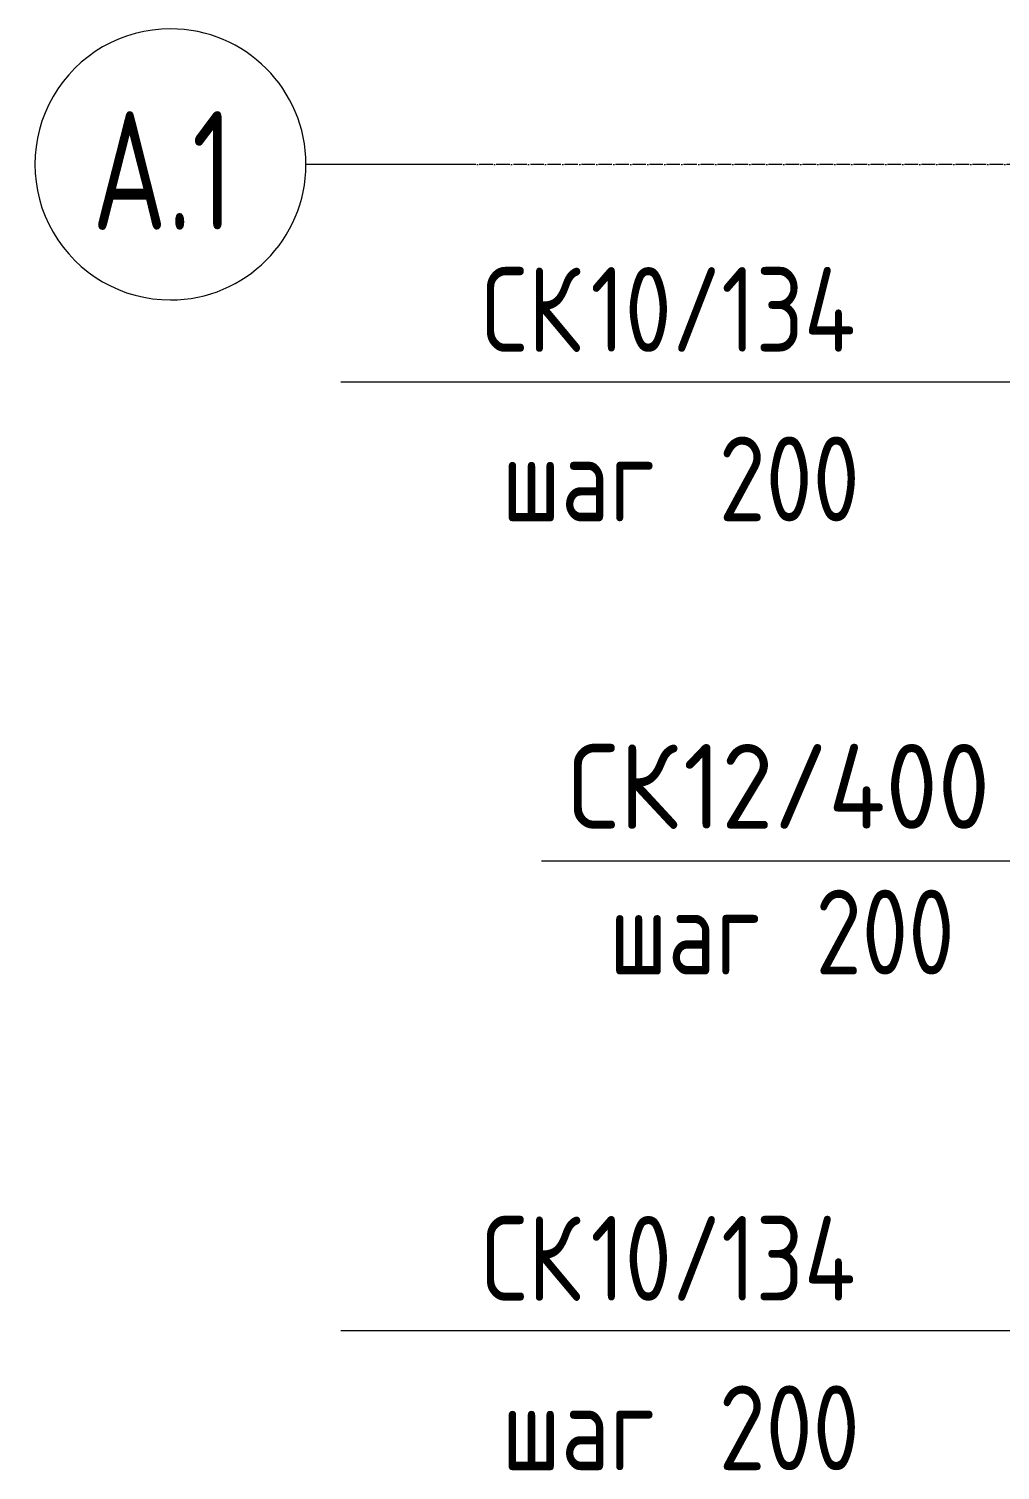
# Model space of a CAD drawing. Header units: millimetres. Extents: x 56549 to 83419, y -3049 to 32998.
# Drawn here: x 76071 to 77504, y 29218 to 31345 of the extents above; entities that cross this region are included whole.
import ezdxf

# ---------------------------------------------------------------- set-up
doc = ezdxf.new("R2010")
doc.units = ezdxf.units.MM
doc.linetypes.add('02 Штрихпунктирная _20 мм_', pattern=[25, 20, -2.5, 0, -2.5])
doc.layers.add('AA_Vinoska', color=7, linetype='Continuous', lineweight=9)
doc.layers.add('Оси', color=7, linetype='Continuous', lineweight=9)
doc.styles.add('GOST Common_1', font='GOST_Common.ttf', dxfattribs={"width": 0.85, "height": 125})
doc.styles.add('ISOCPEUR', font='isocpeur.TTF', dxfattribs={"width": 0.7, "height": 175})
doc.styles.add('ISOCPEUR_2', font='isocpeur.TTF', dxfattribs={"width": 0.9, "height": 125})
doc.styles.add('ISOCPEUR_3', font='isocpeur.TTF', dxfattribs={"width": 0.8, "height": 125})

# ---------------------------------------------------------------- blocks, each defined once
blk = doc.blocks.new('Ось сетки - d_4мм-2765513-Схема армирования вертикальных конструкций входной группы в осях 18-20_Н-А_1')
at = {"layer": 'Оси'}
for start, end in [(360, 180), (360, 180), (180, 360), (180, 360)]:
    blk.add_arc((0, 0), 4, start, end, dxfattribs=at)
blk = doc.blocks.new('010_Текст с выноской - Текст 2 строки-3030202-Схема армирования вертикальных конструкций входной группы в осях 18-20_Н-А_1')
at = {"layer": 'AA_Vinoska'}
blk.add_line((-10, 0), (10, 0), dxfattribs=at)
blk = doc.blocks.new('042_М_Арматуры - Диам длина поз _ Шаг-2260295-Схема армирования вертикальных конструкций входной группы в осях 18-20_Н-А_1')
at = {"layer": 'AA_Vinoska'}
blk.add_line((-7, 0), (7, 0), dxfattribs=at)

msp = doc.modelspace()

# ---------------------------------------------------------------- linework, layer by layer
at = {"layer": 'Оси'}
msp.add_line((76729.6398, 31145), (76479.6398, 31145), dxfattribs=at)
at = {"layer": 'Оси', "linetype": '02 Штрихпунктирная _20 мм_'}
msp.add_line((83080.6791, 31145), (76729.6398, 31145), dxfattribs=at)

# ---------------------------------------------------------------- block references
at = {"layer": 'AA_Vinoska'}
for name, p, xscale, yscale, zscale in [('010_Текст с выноской - Текст 2 строки-3030202-Схема армирования вертикальных конструкций входной группы в осях 18-20_Н-А_1', (77030.9059, 30824.3281), 50, 50, 50), ('042_М_Арматуры - Диам длина поз _ Шаг-2260295-Схема армирования вертикальных конструкций входной группы в осях 18-20_Н-А_1', (77177.0709, 30117.3173), 49.99999999999998, 49.99999999999998, 49.99999999999998), ('010_Текст с выноской - Текст 2 строки-3030202-Схема армирования вертикальных конструкций входной группы в осях 18-20_Н-А_1', (77030.9059, 29424.3281), 50, 50, 50)]:
    msp.add_blockref(name, p, dxfattribs=dict(at, xscale=xscale, yscale=yscale, zscale=zscale))
at = {"layer": 'Оси', "xscale": 49.99999999999998, "yscale": 49.99999999999998, "zscale": 49.99999999999998, "rotation": 89.99999999999979}
msp.add_blockref('Ось сетки - d_4мм-2765513-Схема армирования вертикальных конструкций входной группы в осях 18-20_Н-А_1', (76279.6398, 31145), dxfattribs=at)

# ---------------------------------------------------------------- texts
at = {"layer": 'AA_Vinoska', "char_height": 125, "attachment_point": 1}
for s, insert, width, style in [('СК', (76739.1575, 30993.4433), 194.208797, 'GOST Common_1'), ('10/134', (76899.3958, 30993.4433), 507.668609, 'GOST Common_1'), (' 200', (77024.3015, 30743.4433), 320.274156, 'GOST Common_1'), ('шаг', (76768.4825, 30743.4433), 310.052641, 'GOST Common_1'), ('СК', (76866.6029, 30289.8297), 205.632844, 'ISOCPEUR_2'), ('12/400', (77036.267, 30289.8297), 566.392219, 'ISOCPEUR_2'), (' 200', (77167.9238, 30074.8771), 333.502, 'ISOCPEUR_3'), ('шаг', (76927.1529, 30074.8771), 291.81425, 'ISOCPEUR_3'), ('СК', (76739.1575, 29593.4433), 194.208797, 'GOST Common_1'), ('10/134', (76899.3958, 29593.4433), 507.668609, 'GOST Common_1'), (' 200', (77024.3015, 29343.4433), 320.274156, 'GOST Common_1'), ('шаг', (76768.4825, 29343.4433), 310.052641, 'GOST Common_1')]:
    msp.add_mtext(s, dxfattribs=dict(at, insert=insert, width=width, style=style))
at = {"layer": 'Оси', "char_height": 175, "attachment_point": 1, "style": 'ISOCPEUR'}
for s, insert, width in [('\\fISOCPEUR|b0|i0|c204|p34|;\\W.7;А', (76164.2513, 31223.5763), 134.6835), ('.1', (76275.3763, 31223.5763), 120.653969)]:
    msp.add_mtext(s, dxfattribs=dict(at, insert=insert, width=width))

doc.saveas('drawing.dxf')
